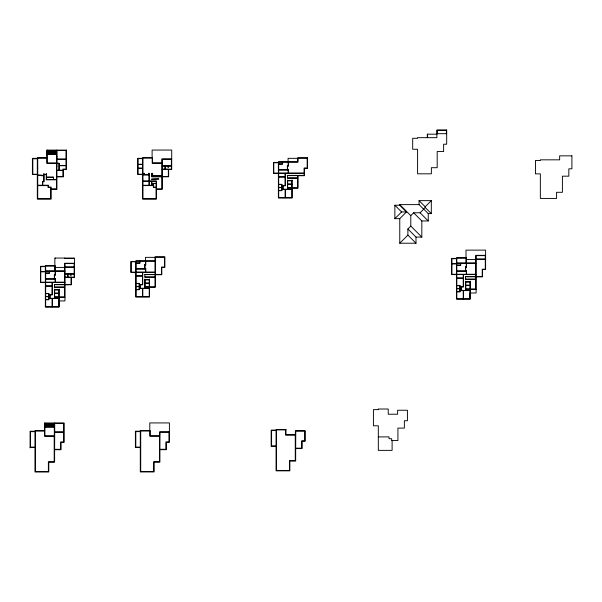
<?xml version="1.0" encoding="UTF-8"?>
<svg xmlns="http://www.w3.org/2000/svg" width="602" height="602" viewBox="0 0 602 602"><rect width="100%" height="100%" fill="white"/><g stroke="black" fill="none" stroke-linecap="round" stroke-linejoin="round"><path stroke-width="0.9" d="M64.662 282.406L64.655 287.049L54.443 287.049M155.068 272.337L155.068 276.98L144.856 276.98M399.766 218.661L394.867 218.661L401.579 211.949L406.478 211.949L399.766 218.661L399.766 243.216L415.997 243.216L415.997 237.09L407.885 228.971L410.79 226.066L410.79 215.651L399.766 204.62L399.766 205.237L406.478 211.949M410.79 215.651L413.649 212.792L420.083 212.792L428.255 220.957L421.821 220.957L413.649 212.792M425.185 207.479L423.657 209.014L428.255 213.605L431.31 213.605L425.185 207.479L425.185 206.764L431.31 200.639L419.067 200.639L419.067 204.62L423.657 209.218L420.083 212.792M399.766 243.216L407.885 235.104L407.885 228.971M436.879 133.689L446.684 133.689M436.879 134.178L427.285 134.178L427.285 137.677M47.219 150.703L56.611 150.703M47.219 151.32L56.611 151.32M47.219 151.93L56.611 151.93M47.219 152.547L56.611 152.547M47.219 153.156L56.611 153.156M47.219 153.766L56.611 153.766M47.219 154.383L56.611 154.383M56.611 156.731L57.024 156.731M297.681 158.326L288.08 158.326L288.08 161.818M56.611 158.567L57.024 158.567M171.713 158.936L161.908 158.936L161.908 162.916L152.517 162.916L152.517 157.709L142.614 157.709L142.614 158.326L137.707 158.326L137.707 174.505L142.614 174.505L142.614 199.066L156.4 199.066L156.4 189.261L162.216 189.261L162.216 176.807L168.65 176.807L168.65 169.455L171.713 169.455L171.713 150.056L152.11 150.056L152.11 157.709M162.216 163.225L152.208 163.225L152.208 158.017L142.922 158.017L142.922 173.331L144.247 173.331L144.247 174.663L148.431 174.663L148.431 173.331L149.251 173.331L149.251 180.991L156.4 180.991L156.4 188.953L161.908 188.953L161.908 176.807L151.599 176.807L151.599 173.331L152.667 173.331L152.667 175.731L161.908 175.731M56.513 165.001L56.919 165.001M56.513 166.536L56.919 166.536M37.316 167.093L37.723 167.093M37.316 168.628L37.723 168.628M287.47 175.603L297.681 175.603L297.681 177.951L287.47 177.951M161.908 175.934L152.464 175.934L152.464 173.542L151.907 173.542L151.907 176.604L161.908 176.604L161.908 163.225M278.688 176.777L285.122 176.777L285.122 173.308L278.688 173.308L278.688 197.659L291.857 197.659L291.857 189.442L285.423 189.442L285.423 197.659M278.688 177.086L285.122 177.086L285.122 185.559L281.954 185.559L281.954 184.332L278.688 184.332M53.45 177.357L46.557 177.357L46.557 179.501L56.513 179.501L56.513 163.368L46.813 163.368L46.813 158.16L37.723 158.16L37.723 175.009L43.795 175.468L43.795 173.632L44.006 174.241L46.249 174.241L46.557 173.632L46.557 177.048L53.45 177.048L53.45 179.501M278.688 184.536L281.751 184.536L281.751 187.395L278.688 187.395M278.688 187.606L281.751 187.606L281.751 190.458L278.688 190.458M278.688 190.668L281.954 190.668L281.954 189.442L285.122 189.442L285.122 197.659M399.766 204.62L419.067 204.62M394.867 218.661L394.867 205.237L399.766 205.237M415.997 237.09L421.821 237.09L421.821 220.957M485.603 255.331L475.798 255.331L475.798 262.991L456.504 262.991M155.068 257.355L145.466 257.355L145.466 260.854M65.061 258.461L74.046 258.461M475.798 259.01L485.603 259.01M475.798 259.492L466.204 259.492L466.204 262.991M74.46 263.255L64.655 263.255L64.655 270.915L45.353 270.915M456.805 263.292L460.492 263.292L460.492 265.083L456.805 265.083L456.805 258.085L466.098 258.085L466.098 263.292M451.598 263.601L456.504 263.601M451.906 263.909L456.504 263.909M64.655 266.934L74.46 266.934M64.655 267.416L55.053 267.416L55.053 270.915M45.662 271.224L49.341 271.224L49.341 273.007L45.662 273.007L45.662 266.016L54.955 266.016L54.955 271.224M64.963 271.224L55.369 271.224L55.369 275.257L54.549 275.257L54.549 278.417L55.369 278.417L55.369 282.195L64.662 282.195L64.655 271.224M40.454 271.525L45.353 271.525L45.353 266.626L40.763 266.626L40.763 282.195L45.353 282.195L45.353 271.833L40.763 271.833M155.369 272.337L142.712 272.337L142.712 284.799L140.462 284.799L140.462 288.268L144.856 288.268L144.856 279.027L145.059 279.637L149.349 279.637L149.552 279.027L149.552 286.891L155.068 286.891L155.068 277.191L144.856 277.191L144.856 274.429L161.502 274.429L161.502 267.077L164.564 267.077L164.564 257.174L155.369 257.174L155.369 287.192L149.552 287.192L149.552 296.997L135.766 296.997L135.766 272.443L130.867 272.443L130.867 261.464L135.766 261.464L135.766 260.854L155.068 260.854L155.068 256.866L164.865 256.866L164.865 267.386L161.803 267.386L161.803 274.738L155.369 274.738M64.963 273.88L74.151 273.88M64.963 274.083L67.77 274.083L67.77 277.146L64.963 277.146M74.151 274.083L70.931 274.083L70.931 275.513L70.727 274.083L67.973 274.083L67.973 277.146L74.151 277.146L74.151 267.243L64.963 267.243L64.963 300.932L59.139 300.932M144.856 274.632L155.075 274.632M136.075 275.806L142.508 275.806L142.508 272.337L136.075 272.337L136.075 296.688L149.243 296.688L149.243 288.471L142.809 288.471L142.809 296.688M136.075 276.115L142.508 276.115L142.508 284.588L139.34 284.588L139.34 283.369L136.075 283.369M465.587 276.777L475.806 276.777L475.798 279.125L465.587 279.125M64.963 277.349L71.089 277.349M64.963 282.406L52.299 282.406L52.299 294.86L50.056 294.86L50.056 298.329L54.443 298.329L54.443 289.088L54.647 289.705L58.936 289.705L59.139 289.088L59.139 296.952L64.655 296.952L64.655 287.252L54.443 287.252L54.443 284.498L71.089 284.498L71.089 277.146M136.075 283.572L139.137 283.572L139.137 286.432L136.075 286.432M54.443 284.701L64.662 284.701M64.963 284.799L71.397 284.799L71.397 277.447L74.46 277.447L74.46 258.047L54.85 258.047L54.85 265.708M456.805 285.506L460.078 285.506L460.078 286.733L463.239 286.733L463.239 278.252L456.805 278.252L456.805 298.833L469.981 298.833L469.981 290.608L463.548 290.608L463.548 298.833M456.805 285.709L459.868 285.709L459.868 288.569L456.805 288.569M45.662 285.875L52.096 285.875L52.096 282.406L45.662 282.406L45.662 306.757L58.838 306.757L58.838 298.539L52.404 298.539L52.404 306.757M45.662 286.183L52.096 286.183L52.096 294.656L48.928 294.656L48.928 293.43L45.662 293.43M136.075 286.635L139.137 286.635L139.137 289.494L136.075 289.494M456.805 288.772L459.868 288.772L459.868 291.631L456.805 291.631M476.107 289.336L470.29 289.336L470.29 299.134L456.504 299.134L456.504 274.58L451.598 274.58L451.598 258.393L456.504 258.393L456.504 257.784L466.407 257.784L466.407 259.515M136.075 289.697L139.34 289.697L139.34 288.471L142.508 288.471L142.508 296.688M456.805 291.835L460.078 291.835L460.078 290.608L463.239 290.608L463.239 298.833M470.29 293.008L476.107 293.008L476.107 276.875L482.541 276.875L482.541 269.523L485.603 269.523L485.603 250.123L466.001 250.123L466.001 257.784M45.662 293.633L48.724 293.633L48.724 296.493L45.662 296.493M45.662 296.696L48.724 296.696L48.724 299.555L45.662 299.555M64.963 297.26L59.139 297.26L59.139 307.065L45.353 307.065L45.353 282.504L40.454 282.504L40.454 266.317L45.353 266.317L45.353 265.708L55.264 265.708L55.264 267.446M45.662 299.758L48.928 299.758L48.928 298.539L52.096 298.539L52.096 306.757M44.909 423.582L54.3 423.582M44.909 424.199L54.3 424.199M44.909 424.809L54.3 424.809M44.909 425.426L54.3 425.426M44.909 426.035L54.3 426.035M44.909 426.645L54.3 426.645M44.909 427.262L54.3 427.262M169.403 431.815L159.598 431.815L159.598 435.795L150.207 435.795L150.207 430.588L140.296 430.588L140.296 431.205L135.397 431.205L135.397 447.429L140.296 447.436L140.296 471.945L154.082 471.945L154.082 462.14L159.906 462.14L159.906 449.686L166.34 449.686L166.34 442.335L169.403 442.335L169.403 422.935L149.793 422.935L149.793 430.588M378.319 436.894L389.042 436.894L389.042 438.73L391.691 438.73L391.691 440.566L397.922 440.566L397.922 428.112L404.356 428.112L404.356 420.76L407.419 420.76L407.419 410.24L397.613 410.24L397.613 414.221L388.222 414.221L388.222 409.014L378.319 409.014L378.319 409.631L373.421 409.631L373.421 425.81L378.319 425.81L378.319 450.371L392.105 450.371L392.105 440.566M30.1 447.429L34.999 447.429L34.999 471.983L48.785 471.983L48.785 462.178L54.609 462.178L54.609 449.724L61.035 449.724L61.035 442.372L64.105 442.372L64.105 422.973L44.495 422.973L44.495 430.633L34.999 430.633L34.999 431.243L30.1 431.243L30.1 447.888M419.067 200.639L425.185 206.764M394.867 205.237L401.579 211.949M410.79 226.066L421.821 237.09M407.885 235.104L415.997 243.216M485.295 259.01L485.295 255.639L476.107 255.639L476.107 259.01M469.876 293.091L469.876 298.727M466.505 259.492L466.505 262.991M446.375 133.689L446.375 130.325L437.187 130.325L437.187 133.689M431.31 200.639L431.31 213.605M428.255 213.605L428.255 220.957M427.586 134.178L427.586 137.677M151.802 181.3L151.802 183.339L156.196 183.339L156.196 181.3L149.251 181.3L149.251 185.281M151.599 181.3L151.599 185.281L142.922 185.281L142.922 181.3L149.048 181.3L149.048 185.281M74.151 266.934L74.151 263.563L64.963 263.563L64.963 266.934M64.655 258.047L64.655 258.664M58.733 301.015L58.733 306.651M56.611 150.094L56.611 162.961L47.219 162.961L47.219 150.094M55.361 267.416L55.361 270.915M55.264 258.047L55.264 258.664M54.3 422.973L54.3 435.84L44.909 435.84L44.909 422.973M446.684 130.017L436.879 130.017L436.879 137.677L417.585 137.677L417.585 138.287L412.679 138.287L412.679 149.266L417.585 149.266L417.585 173.82L431.371 173.82L431.371 167.695L437.187 167.695L437.187 151.561L443.621 151.561L443.621 144.209L446.684 144.209L446.684 130.017M66.416 150.094L46.813 150.094L46.813 157.754L37.316 157.754L37.316 158.364L32.41 158.364L32.41 174.55L37.316 174.55L37.316 199.104L51.102 199.104L51.102 189.299L56.919 189.299L56.919 176.845L63.353 176.845L63.353 169.493L66.416 169.493L66.416 150.094M66.009 150.5L57.024 150.5L57.024 158.973L66.009 158.973L66.009 150.5M571.9 155.843L559.649 155.843L559.649 159.831L540.348 159.831L540.348 160.441L535.449 160.441L535.449 173.865L540.348 173.865L540.348 198.427L556.587 198.427L556.587 192.301L562.403 192.301L562.403 176.168L568.837 176.168L568.837 168.816L571.9 168.816L571.9 155.843M307.479 157.837L297.681 157.837L297.681 161.818L278.38 161.818L278.38 162.435L273.481 162.435L273.481 173.406L278.38 173.406L278.38 197.968L292.166 197.968L292.166 188.163L297.982 188.163L297.982 175.709L304.416 175.709L304.416 168.357L307.479 168.357L307.479 157.837M307.178 158.145L297.982 158.145L297.982 162.126L288.396 162.126L288.396 166.16L287.575 166.16L287.575 169.328L288.396 169.328L288.396 173.105L304.108 173.105L304.108 168.048L307.178 168.048L307.178 158.145M142.614 158.627L138.016 158.627L138.016 164.248L142.614 164.248L142.614 158.627M37.316 158.77L32.824 158.77L32.824 174.241L37.316 174.241L37.316 158.77M171.404 159.244L162.216 159.244L162.216 165.881L171.404 165.881L171.404 159.244M66.009 159.387L57.024 159.387L57.024 163.217L59.169 163.217L59.169 165.512L66.009 165.512L66.009 159.387M282.368 162.126L278.688 162.126L278.688 163.91L282.368 163.91L282.368 162.126M288.185 162.126L282.571 162.126L282.571 164.12L278.688 164.12L278.688 169.787L287.372 169.787L287.372 165.497L288.185 165.497L288.185 162.126M278.38 162.736L273.782 162.736L273.782 173.105L278.38 173.105L278.38 162.736M58.958 163.42L56.919 163.42L56.919 170.208L58.958 170.208L58.958 163.42M142.614 164.451L138.016 164.451L138.016 168.124L142.614 168.124L142.614 164.451M66.009 165.716L59.169 165.716L59.169 170.208L62.947 170.208L62.947 169.087L66.009 169.087L66.009 165.716M288.185 165.7L287.575 165.956L288.185 165.7M165.023 166.084L162.216 166.084L162.216 169.147L165.023 169.147L165.023 166.084M167.988 166.084L165.226 166.084L165.226 169.147L171.404 169.147L171.404 166.084L168.191 166.084L168.191 167.514L167.988 166.084M142.614 168.334L138.016 168.334L138.016 174.204L142.614 174.204L142.614 168.334M168.342 169.35L162.216 169.35L162.216 176.499L168.342 176.499L168.342 169.35M288.185 169.531L287.575 169.787L288.185 169.531M288.185 169.99L278.688 169.99L278.688 173.105L288.185 173.105L288.185 169.99M62.947 170.411L56.919 170.411L56.919 176.439L62.947 176.439L62.947 170.411M304.108 173.308L285.325 173.308L285.325 185.762L283.075 185.762L283.075 189.239L287.47 189.239L287.47 179.998L287.673 180.608L291.857 180.608L292.06 179.998L292.06 187.854L297.681 187.854L297.681 178.154L287.47 178.154L287.47 175.4L304.108 175.4L304.108 173.308M144.044 173.542L142.922 173.542L142.922 174.663L144.044 174.663L144.044 173.542M149.048 173.542L148.634 173.542L148.634 174.663L149.048 174.663L149.048 173.542M46.249 174.445L44.006 174.445L44.006 181.744L42.78 181.744L42.78 185.22L48.446 185.22L48.446 187.056L51.102 187.056L51.102 188.893L56.513 188.893L56.513 179.81L46.249 179.81L46.249 174.445M149.048 174.971L142.922 174.971L142.922 180.991L149.048 180.991L149.048 174.971M41.651 175.317L37.723 175.317L37.723 185.22L42.576 185.22L42.576 181.541L43.795 181.541L43.795 175.776L41.651 175.776L41.651 175.317M158.747 178.952L151.599 179.155L158.747 178.952M291.857 180.811L287.673 180.811L287.673 184.031L291.857 184.031L291.857 180.811M152.825 183.542L151.802 183.542L151.802 185.281L152.825 185.281L152.825 183.542M153.337 183.542L153.028 185.281L153.337 183.542M156.091 183.542L153.638 183.542L153.638 187.117L156.091 187.117L156.091 183.542M291.857 184.235L287.673 184.235L287.673 187.809L291.857 187.809L291.857 184.235M48.032 185.627L37.723 185.627L37.723 198.698L50.688 198.698L50.688 187.463L48.032 187.463L48.032 185.627M153.337 185.589L142.922 185.589L142.922 198.758L156.091 198.758L156.091 187.425L153.337 187.425L153.337 185.589M282.872 185.762L281.954 185.762L281.954 189.239L282.872 189.239L282.872 185.762M291.857 188.012L287.673 188.012L287.673 189.239L291.857 189.239L291.857 188.012M456.504 258.702L451.906 258.702L451.906 274.271L456.504 274.271L456.504 258.702M485.295 259.312L476.107 259.312L476.107 276.566L482.232 276.566L482.232 269.214L485.295 269.214L485.295 259.312M139.754 261.155L136.075 261.155L136.075 262.946L139.754 262.946L139.754 261.155M145.579 261.155L139.957 261.155L139.957 263.149L136.075 263.149L136.075 268.816L144.758 268.816L144.758 264.526L145.579 264.526L145.579 261.155M155.068 261.155L145.782 261.155L145.782 265.189L144.962 265.189L144.962 268.357L145.782 268.357L145.782 272.134L155.068 272.134L155.068 261.155M135.766 261.772L131.176 261.772L131.176 272.134L135.766 272.134L135.766 261.772M466.309 263.292L460.696 263.292L460.696 265.286L456.805 265.286L456.805 270.953L465.496 270.953L465.496 266.663L466.309 266.663L466.309 263.292M475.798 263.292L466.512 263.292L466.512 267.326L465.7 267.326L465.7 270.494L466.512 270.494L466.512 274.271L475.806 274.271L475.798 263.292M145.579 264.729L144.962 264.985L145.579 264.729M466.309 266.867L465.7 267.122L466.309 266.867M145.579 268.56L144.962 268.816L145.579 268.56M145.579 269.019L136.075 269.019L136.075 272.134L145.579 272.134L145.579 269.019M466.309 270.697L465.7 270.953L466.309 270.697M466.309 271.156L456.805 271.156L456.805 274.271L466.309 274.271L466.309 271.156M55.166 271.224L49.552 271.224L49.552 273.21L45.662 273.21L45.662 278.877L54.346 278.877L54.346 274.595L55.166 274.595L55.166 271.224M463.239 274.474L456.805 274.474L456.805 277.951L463.239 277.951L463.239 274.474M475.806 274.474L463.442 274.474L463.442 286.936L461.2 286.936L461.2 290.405L465.587 290.405L465.587 281.164L465.79 281.774L470.079 281.774L470.29 281.164L470.29 289.028L475.798 289.028L475.798 279.328L465.587 279.328L465.587 276.566L475.806 276.566L475.806 274.474M55.166 274.798L54.549 275.054L55.166 274.798M55.166 278.628L54.549 278.877L55.166 278.628M55.166 279.087L45.662 279.087L45.662 282.195L55.166 282.195L55.166 279.087M149.243 279.84L145.059 279.84L145.059 283.06L149.243 283.06L149.243 279.84M469.981 281.984L465.79 281.984L465.79 285.197L469.981 285.197L469.981 281.984M149.243 283.264L145.059 283.264L145.059 286.838L149.243 286.838L149.243 283.264M140.258 284.799L139.34 284.799L139.34 288.268L140.258 288.268L140.258 284.799M469.981 285.401L465.79 285.401L465.79 288.975L469.981 288.975L469.981 285.401M460.997 286.936L460.078 286.936L460.078 290.405L460.997 290.405L460.997 286.936M149.243 287.041L145.059 287.041L145.059 288.268L149.243 288.268L149.243 287.041M469.981 289.178L465.79 289.178L465.79 290.405L469.981 290.405L469.981 289.178M58.838 289.908L54.647 289.908L54.647 293.121L58.838 293.121L58.838 289.908M58.838 293.325L54.647 293.325L54.647 296.899L58.838 296.899L58.838 293.325M49.846 294.86L48.928 294.86L48.928 298.329L49.846 298.329L49.846 294.86M58.838 297.11L54.647 297.11L54.647 298.329L58.838 298.329L58.838 297.11M63.692 423.379L54.707 423.379L54.707 431.852L63.692 431.852L63.692 423.379M285.973 429.489L276.07 429.489L276.07 430.106L271.163 430.106L271.163 446.285L276.07 446.285L276.07 470.847L289.848 470.847L289.848 461.042L295.672 461.042L295.672 448.588L302.106 448.588L302.106 441.236L305.169 441.236L305.169 430.716L295.364 430.716L295.364 434.697L285.973 434.697L285.973 429.489M285.566 429.903L276.476 429.903L276.476 470.433L289.442 470.433L289.442 460.635L295.266 460.635L295.266 435.111L285.566 435.111L285.566 429.903M276.07 430.513L271.577 430.513L271.577 445.984L276.07 445.984L276.07 430.513M44.495 431.04L35.413 431.04L35.413 471.577L48.378 471.577L48.378 461.772L54.195 461.772L54.195 436.247L44.495 436.247L44.495 431.04M149.793 431.002L140.71 431.002L140.71 471.539L153.676 471.539L153.676 461.734L159.492 461.734L159.492 436.209L149.793 436.209L149.793 431.002M304.762 431.122L295.77 431.122L295.672 448.174L301.692 448.174L301.692 440.822L304.762 440.822L304.762 431.122M34.999 431.649L30.506 431.649L30.506 447.12L34.999 447.12L34.999 431.649M140.296 431.611L135.804 431.611L135.804 447.12L140.296 447.12L140.296 431.611M168.989 432.221L160.004 432.221L159.906 449.273L165.926 449.273L165.926 441.921L168.989 441.921L168.989 432.221M63.692 432.266L54.707 432.266L54.609 449.318L60.629 449.318L60.629 441.966L63.692 441.966L63.692 432.266"/></g></svg>
